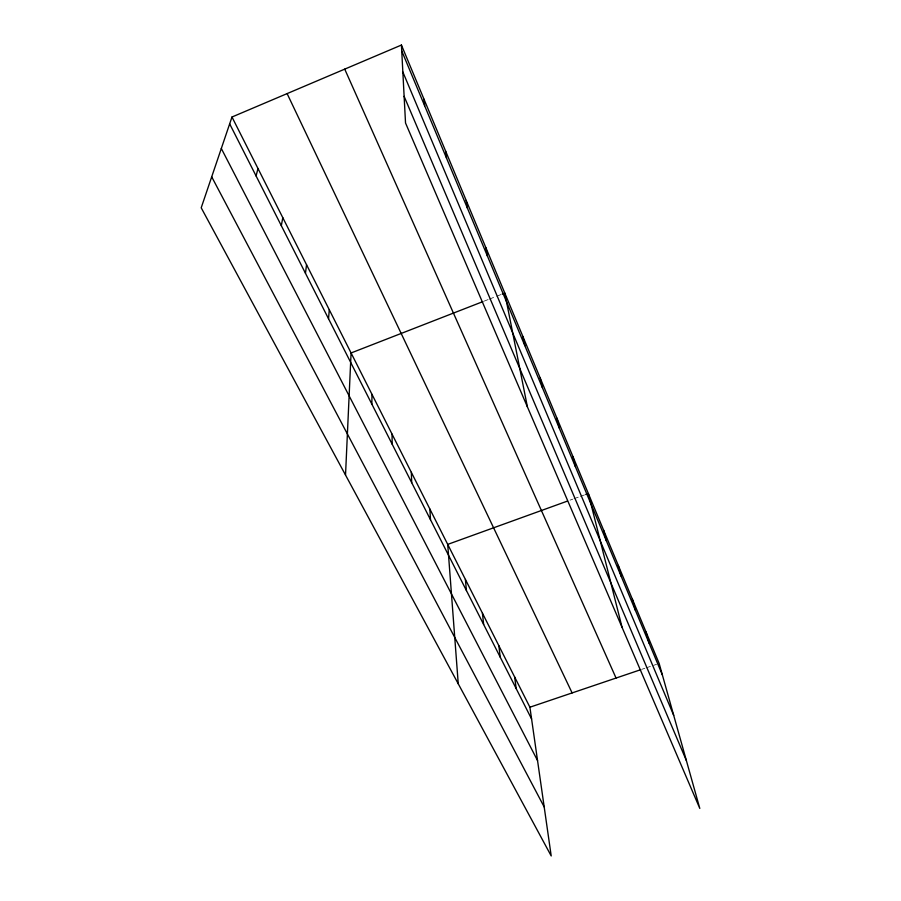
<?xml version="1.0" encoding="UTF-8"?>
<svg xmlns="http://www.w3.org/2000/svg" width="901" height="901" viewBox="0 0 901 901"><rect width="100%" height="100%" fill="white"/><g stroke="black" fill="none" stroke-linecap="round" stroke-linejoin="round"><path stroke-width="0.68" stroke-dasharray="4.5 3.38" d="M484.254 301.08L488.105 299.582M489.389 299.087L500.945 294.582M570.085 500.134L572.698 499.188M573.993 498.715L579.208 496.834M580.514 496.361L584.422 494.942M642.176 669.195L644.789 668.317M646.096 667.878L656.547 664.33"/><path stroke-width="1.35" d="M371.854 404.132L371.989 394.368M345.522 475.041L351.075 352.967L482.97 301.587M328.538 318.763L329.282 309.786M305.462 273.262L306.543 264.736M281.326 225.712L282.79 217.682M256.087 175.965L257.968 168.498M231.985 117.017L201.205 207.793L551.209 855.95L529.901 707.217L231.985 117.017L401.429 45.05L659.149 663.451L699.795 808.422L405.529 123.009L401.429 45.05M502.229 294.075L504.797 293.084L527.4 406.88M567.472 501.08L447.718 544.395L458.249 683.803M585.729 494.469L588.342 493.534L622.073 627.389M529.901 707.217L640.87 669.646M211.701 176.833L544.193 806.947M221.319 148.485L537.537 760.534M229.665 123.865L531.59 718.987M287.115 93.603L572.112 692.925M344.723 69.129L616.059 678.048M404.121 96.339L686.382 760.579M402.848 71.99L673.7 715.338M401.733 50.907L662.359 674.894M646.028 631.961L649.137 643.246M632.412 599.289L635.419 610.394M618.277 565.377L621.172 576.28M603.602 530.148L606.362 540.825M572.935 456.57L575.412 466.729M556.919 418.143L559.239 427.998M540.251 378.161L542.391 387.667M522.895 336.501L524.844 345.635M485.921 247.775L487.418 256.042M466.2 200.461L467.439 208.21M445.59 151.008L446.547 158.193M514.651 677L516.194 688.634M498.839 645.679L500.224 657.156M482.429 613.176L483.646 624.483M424.022 99.256L424.664 105.811M465.4 579.444L466.425 590.549M429.878 509.054L430.487 519.708M411.329 472.327L411.712 482.711M392.048 434.124L392.183 444.216"/></g></svg>
